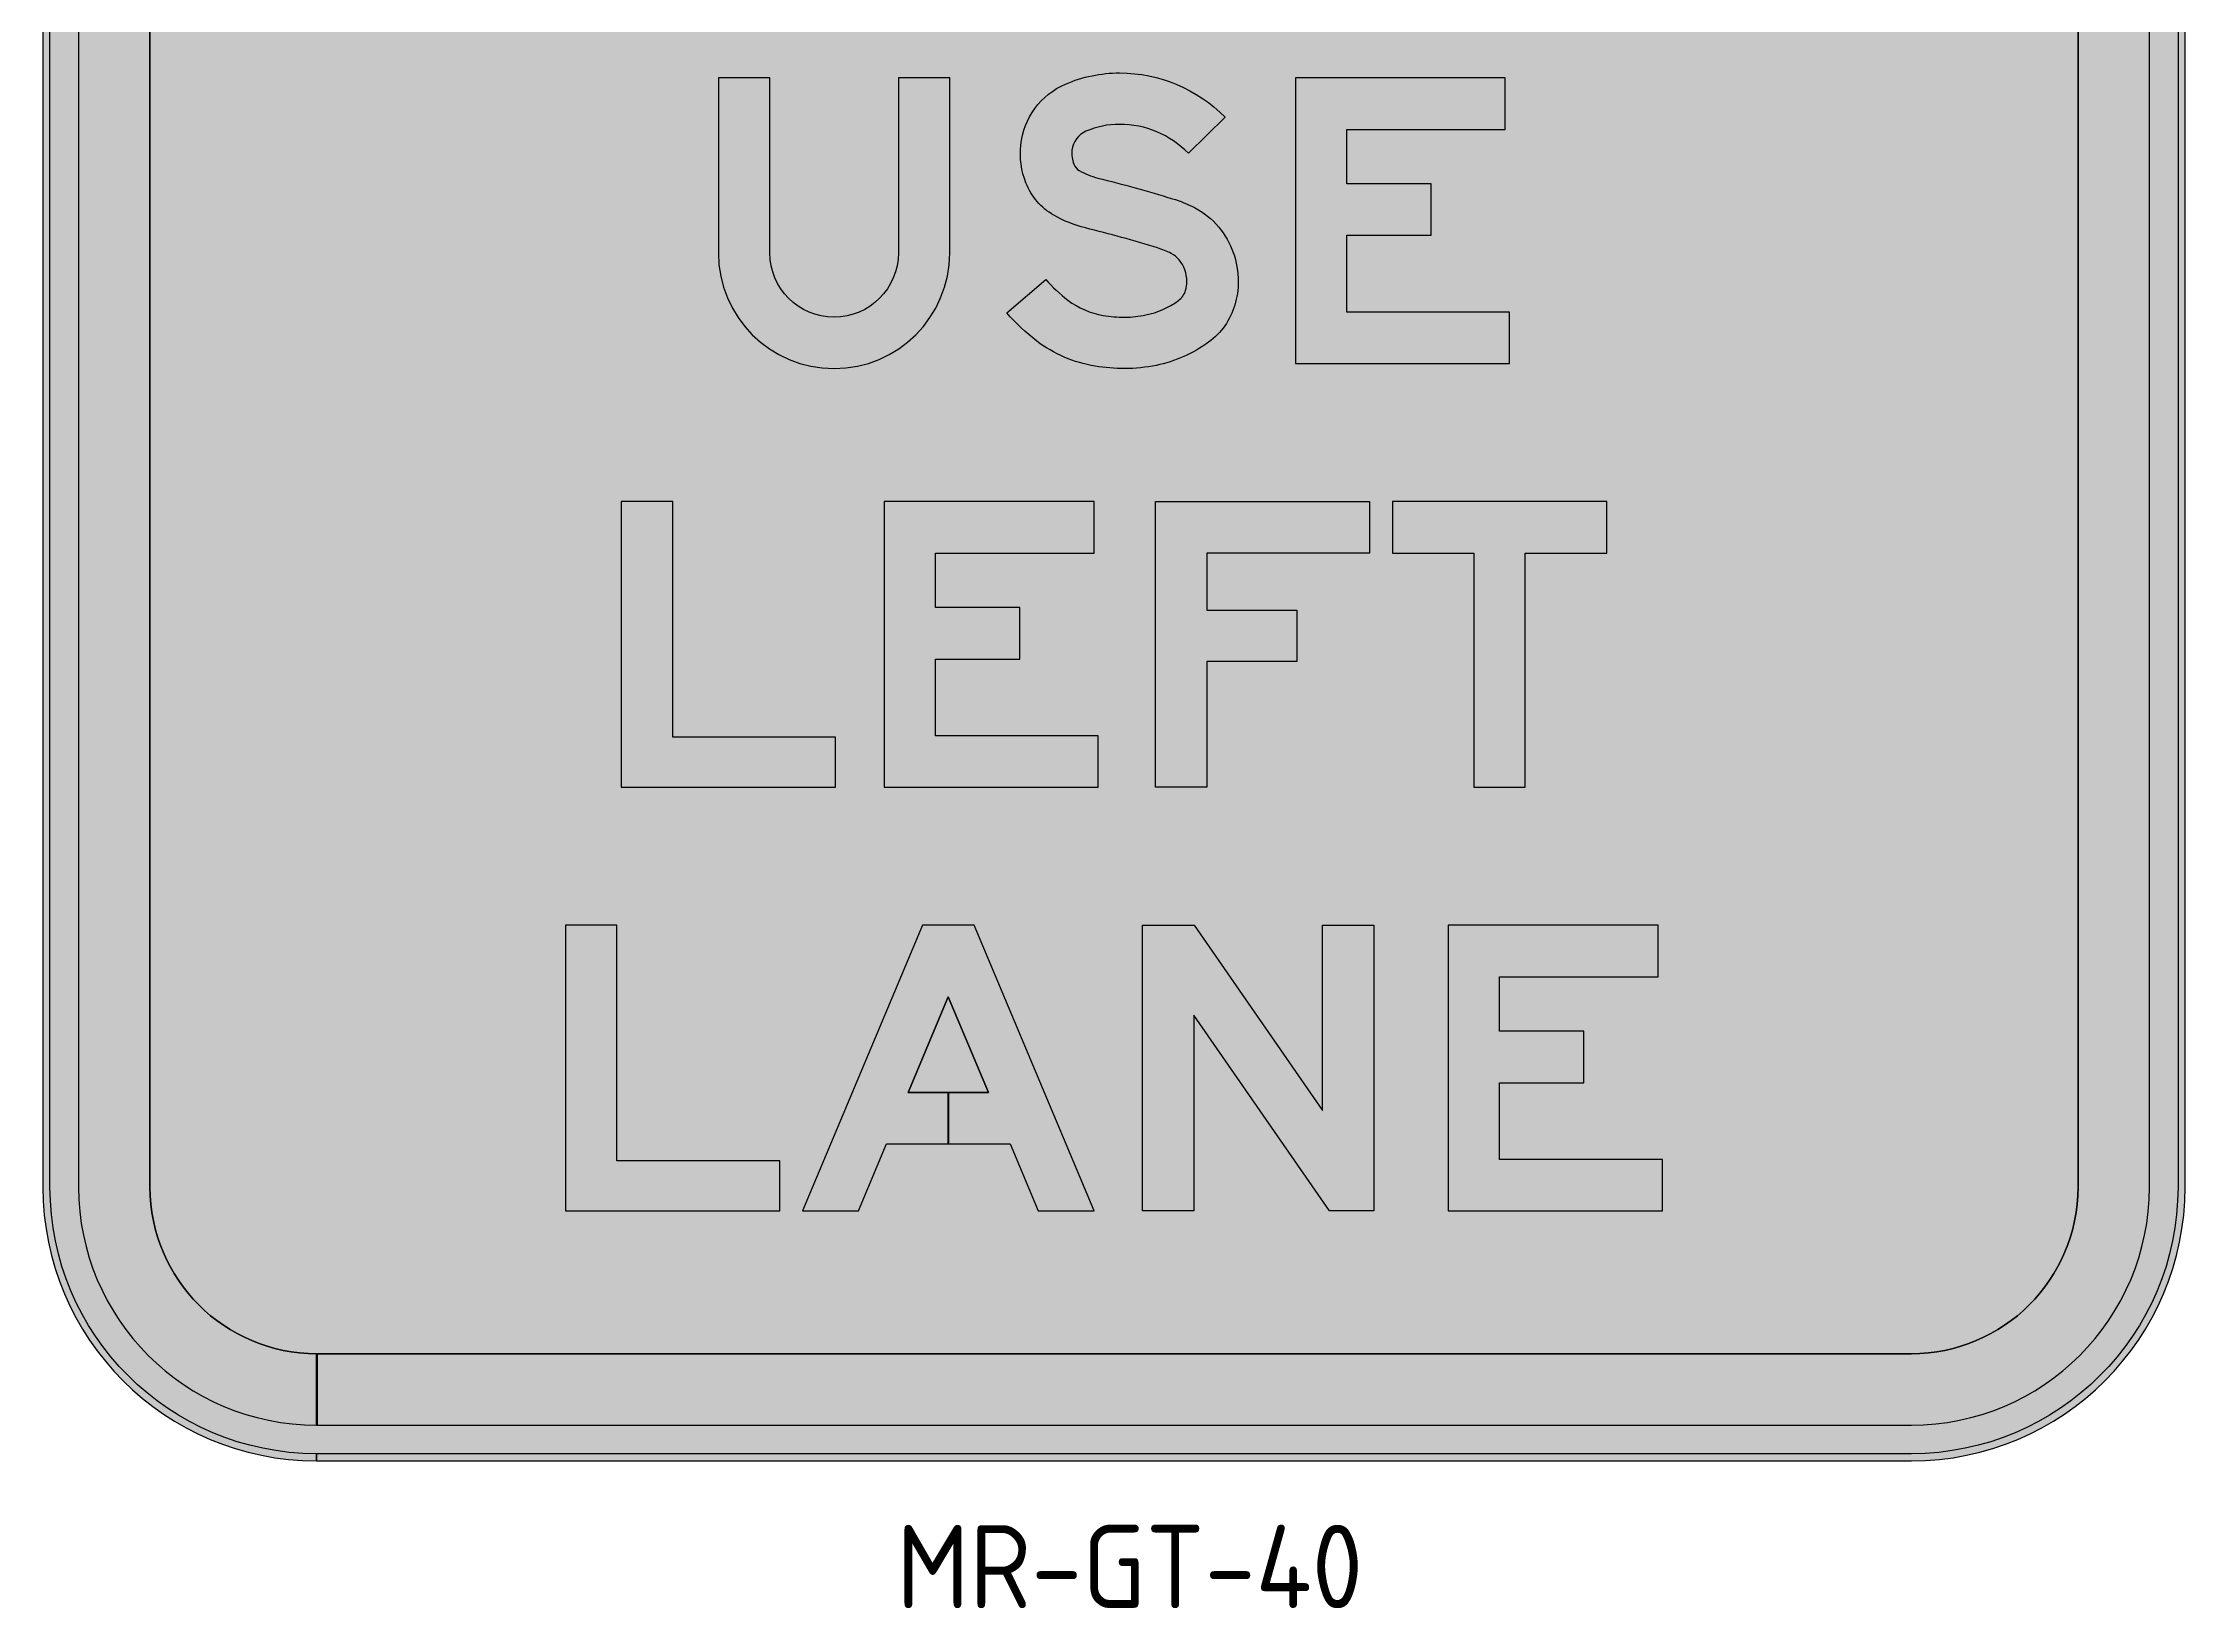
# Model space of a CAD drawing. Header units: millimetres. Extents: x -45 to 45, y -6 to 120.
# Drawn here: x -45 to 45, y -6.2 to 59.6 of the extents above; entities that cross this region are included whole.
import ezdxf
from ezdxf.enums import TextEntityAlignment as Align

# ---------------------------------------------------------------- set-up
doc = ezdxf.new("R2010")
doc.units = ezdxf.units.MM
for name, color, linetype, lineweight in [('GSBWFILL', 7, 'Continuous', 0), ('GSCOLORFILL', 7, 'Continuous', 0), ('GSOUTLINE', 7, 'Continuous', 0)]:
    doc.layers.add(name, color=color, linetype=linetype, lineweight=lineweight)
doc.layers.add('T25', color=1, linetype='Continuous')
doc.styles.add('T25', font='isocp2.shx', dxfattribs={"height": 2.5})
doc.styles.add('TSText', font='Simplex.shx')

# ---------------------------------------------------------------- blocks, each defined once
blk = doc.blocks.new('*U47')
at = {"layer": 'GSBWFILL', "transparency": 33554687}
blk.add_hatch(color=256, dxfattribs=at).paths.add_polyline_path([(-334.7000000000002, -585), (335.0000000000002, -585, 0.414213562373095), (435.0000000000002, -485), (435.0000000000002, 485, 0.414213562373095), (335.0000000000002, 585), (-335.0000000000001, 585, 0.414213562373095), (-435.0000000000001, 485), (-435.0000000000003, -485, 0.414213562373095), (-335.0000000000002, -585), (-335.0000000000001, -555, -0.414213562373095), (-405.0000000000001, -485), (-405, 485, -0.414213562373095), (-335, 555), (335.0000000000002, 555, -0.414213562373095), (405.0000000000002, 485), (405, -485, -0.414213562373095), (335, -555), (-334.7000000000004, -555)])
at = {"layer": 'GSCOLORFILL', "true_color": 0xf5f5f5, "transparency": 33554687}
for points in [[(-335.0000000000001, -600), (335.0000000000002, -600, 0.414213562373095), (450.0000000000002, -485), (450.0000000000002, 485, 0.414213562373095), (335.0000000000002, 600), (-335.0000000000001, 600, 0.414213562373095), (-450.0000000000001, 485), (-450.0000000000003, -485, 0.414213562373095)], [(-334.9700000000001, -600), (335.0000000000002, -600, 0.414213562373095), (450.0000000000002, -485), (450.0000000000002, 485, 0.414213562373095), (335.0000000000002, 600), (-335.0000000000001, 600, 0.414213562373095), (-450.0000000000001, 485), (-450.0000000000003, -485, 0.414213562373095), (-335.0000000000002, -600), (-335.0000000000001, -597, -0.414213562373095), (-447.0000000000001, -485), (-447.0000000000001, 485, -0.414213562373095), (-335, 597), (335.0000000000002, 597, -0.414213562373095), (447.0000000000002, 485), (447, -485, -0.414213562373095), (335, -597), (-334.9700000000004, -597)]]:
    blk.add_hatch(color=7, dxfattribs=at).paths.add_polyline_path(points)
at = {"layer": 'GSCOLORFILL', "true_color": 0x0a0a0a, "transparency": 33554687}
blk.add_hatch(color=28, dxfattribs=at).paths.add_polyline_path([(-334.7000000000002, -585), (335.0000000000002, -585, 0.414213562373095), (435.0000000000002, -485), (435.0000000000002, 485, 0.414213562373095), (335.0000000000002, 585), (-335.0000000000001, 585, 0.414213562373095), (-435.0000000000001, 485), (-435.0000000000003, -485, 0.414213562373095), (-335.0000000000002, -585), (-335.0000000000001, -555, -0.414213562373095), (-405.0000000000001, -485), (-405, 485, -0.414213562373095), (-335, 555), (335.0000000000002, 555, -0.414213562373095), (405.0000000000002, 485), (405, -485, -0.414213562373095), (335, -555), (-334.7000000000004, -555)])
at = {"layer": 'GSBWFILL', "linetype": 'Continuous', "transparency": 33554687}
for points in [[(-335.0000000000001, -600), (335.0000000000002, -600, 0.414213562373095), (450.0000000000002, -485), (450.0000000000002, 485, 0.414213562373095), (335.0000000000002, 600), (-335.0000000000001, 600, 0.414213562373095), (-450.0000000000001, 485), (-450.0000000000003, -485, 0.414213562373095), (-335.0000000000002, -600)], [(-334.7000000000002, -585), (335.0000000000002, -585, 0.414213562373095), (435.0000000000002, -485), (435.0000000000002, 485, 0.414213562373095), (335.0000000000002, 585), (-335.0000000000001, 585, 0.414213562373095), (-435.0000000000001, 485), (-435.0000000000003, -485, 0.414213562373095), (-335.0000000000002, -585), (-335.0000000000001, -555, -0.414213562373095), (-405.0000000000001, -485), (-405, 485, -0.414213562373095), (-335, 555), (335.0000000000002, 555, -0.414213562373095), (405.0000000000002, 485), (405, -485, -0.414213562373095), (335, -555), (-334.7000000000004, -555), (-334.7000000000002, -585)]]:
    blk.add_lwpolyline(points, format="xyb", close=True, dxfattribs=at).dxf.unprotected_set("ltscale", 0)
at = {"layer": 'GSCOLORFILL', "color": 7, "linetype": 'Continuous', "true_color": 0xf5f5f5, "transparency": 33554687}
for points in [[(-335.0000000000001, -600), (335.0000000000002, -600, 0.414213562373095), (450.0000000000002, -485), (450.0000000000002, 485, 0.414213562373095), (335.0000000000002, 600), (-335.0000000000001, 600, 0.414213562373095), (-450.0000000000001, 485), (-450.0000000000003, -485, 0.414213562373095), (-335.0000000000002, -600)], [(-334.9700000000001, -600), (335.0000000000002, -600, 0.414213562373095), (450.0000000000002, -485), (450.0000000000002, 485, 0.414213562373095), (335.0000000000002, 600), (-335.0000000000001, 600, 0.414213562373095), (-450.0000000000001, 485), (-450.0000000000003, -485, 0.414213562373095), (-335.0000000000002, -600), (-335.0000000000001, -597, -0.414213562373095), (-447.0000000000001, -485), (-447.0000000000001, 485, -0.414213562373095), (-335, 597), (335.0000000000002, 597, -0.414213562373095), (447.0000000000002, 485), (447, -485, -0.414213562373095), (335, -597), (-334.9700000000004, -597), (-334.9700000000001, -600)]]:
    blk.add_lwpolyline(points, format="xyb", close=True, dxfattribs=at).dxf.unprotected_set("ltscale", 0)
at = {"layer": 'GSCOLORFILL', "color": 28, "linetype": 'Continuous', "true_color": 0x0a0a0a, "transparency": 33554687}
blk.add_lwpolyline([(-334.7000000000002, -585), (335.0000000000002, -585, 0.414213562373095), (435.0000000000002, -485), (435.0000000000002, 485, 0.414213562373095), (335.0000000000002, 585), (-335.0000000000001, 585, 0.414213562373095), (-435.0000000000001, 485), (-435.0000000000003, -485, 0.414213562373095), (-335.0000000000002, -585), (-335.0000000000001, -555, -0.414213562373095), (-405.0000000000001, -485), (-405, 485, -0.414213562373095), (-335, 555), (335.0000000000002, 555, -0.414213562373095), (405.0000000000002, 485), (405, -485, -0.414213562373095), (335, -555), (-334.7000000000004, -555), (-334.7000000000002, -585)], format="xyb", close=True, dxfattribs=at).dxf.unprotected_set("ltscale", 0)
at = {"layer": 'GSOUTLINE', "linetype": 'Continuous', "transparency": 33554687}
for points in [[(-335.0000000000001, -600), (335.0000000000002, -600, 0.414213562373095), (450.0000000000002, -485), (450.0000000000002, 485, 0.414213562373095), (335.0000000000002, 600), (-335.0000000000001, 600, 0.414213562373095), (-450.0000000000001, 485), (-450.0000000000003, -485, 0.414213562373095), (-335.0000000000002, -600)], [(-335.0000000000001, -585), (335.0000000000002, -585, 0.414213562373095), (435.0000000000002, -485), (435.0000000000002, 485, 0.414213562373095), (335.0000000000002, 585), (-335.0000000000001, 585, 0.414213562373095), (-435.0000000000001, 485), (-435.0000000000003, -485, 0.414213562373095), (-335.0000000000002, -585)], [(-335.0000000000001, -555), (335.0000000000002, -555, 0.414213562373095), (405.0000000000002, -485), (405.0000000000002, 485, 0.414213562373095), (335.0000000000002, 555), (-335.0000000000001, 555, 0.414213562373095), (-405.0000000000001, 485), (-405.0000000000003, -485, 0.414213562373095), (-335.0000000000003, -555)]]:
    blk.add_lwpolyline(points, format="xyb", close=True, dxfattribs=at).dxf.unprotected_set("ltscale", 0)
at = {"layer": 'GSBWFILL', "color": 250, "transparency": 33554687, "style": 'TSText'}
for s in ['levels:GSCOLORFILL|GSBWFILL|GSOUTLINE', 'panelStyle:_LEFT LANE TRUCK.ssm', 'chevronShoulderRadius:300.000', 'constructPanels:900|600|450', 'panelBorderRadius:300.000', 'chevronTipRadius:300.000', 'constructPanelMode:0', 'panelRoundCorners:0', 'panelHeightLock:1', 'panelStation:none', 'heightRounding:0', 'panelName:name', 'panelWidthLock:1', 'widthRounding:0', 'panelStandard:2', 'legendMaterial:0', 'panelMounting:0', 'panelQuantity:1', 'panelMaterial:0', 'marginAlign:9', 'panelShape:0', 'panelSizes:', 'version:2']:
    blk.add_text(s, height=0.001, dxfattribs=at).set_placement((0, 599.998), align=Align.CENTER)
blk = doc.blocks.new('*U43')
at = {"layer": 'GSBWFILL', "linetype": 'Continuous'}
blk.add_hatch(color=256, dxfattribs=at).paths.add_polyline_path([(0, 0), (150, -5.684341886080801e-14), (149.9999999999999, 35), (36, 34.99999999999999), (36, 200.0000000000001), (0, 200)])
at = {"layer": 'GSCOLORFILL', "linetype": 'Continuous'}
blk.add_hatch(color=0, dxfattribs=at).paths.add_polyline_path([(36, 200), (0, 200), (0, 0), (150, -5.684341886080801e-14), (149.9999999999999, 35), (36, 34.99999999999999)])
at = {"layer": 'GSBWFILL'}
blk.add_lwpolyline([(150, -5.684341886080801e-14), (149.9999999999999, 35), (36, 35), (36, 200), (0, 200), (0, 0)], close=True, dxfattribs=at)
at = {"layer": 'GSCOLORFILL', "color": 0}
blk.add_lwpolyline([(150, -5.684341886080801e-14), (149.9999999999999, 35), (36, 35), (36, 200), (0, 200), (0, 0)], close=True, dxfattribs=at)
at = {"layer": 'GSOUTLINE'}
blk.add_lwpolyline([(150, -5.684341886080801e-14), (149.9999999999999, 35), (36, 35), (36, 200), (0, 200), (0, 0)], close=True, dxfattribs=at)
blk = doc.blocks.new('*U44')
at = {"layer": 'GSBWFILL', "linetype": 'Continuous'}
blk.add_hatch(color=256, dxfattribs=at).paths.add_polyline_path([(0, 0), (39.04631096531398, 0), (58.78631096531399, 47), (102, 47), (101.9999999999999, 82.99999999999997), (73.90631096531399, 82.99999999999997), (102, 149.8897357968715), (130.093689034686, 83), (102.01, 83), (102.0099999999999, 46.99999999999999), (145.213689034686, 47), (164.953689034686, 0), (204, 0), (120, 200), (84, 200)])
at = {"layer": 'GSCOLORFILL', "linetype": 'Continuous'}
blk.add_hatch(color=0, dxfattribs=at).paths.add_polyline_path([(130.093689034686, 82.99999999999999), (102.01, 83), (102.0099999999999, 47), (145.213689034686, 47), (164.953689034686, 0), (204, 0), (120, 200), (84, 200), (0, 0), (39.04631096531398, 0), (58.78631096531399, 47), (102, 47), (102, 82.99999999999996), (73.906310965314, 83.00000000000001), (102, 149.8897357968715)])
at = {"layer": 'GSBWFILL'}
blk.add_lwpolyline([(130.093689034686, 82.99999999999999), (102.01, 83), (102.0099999999999, 47), (145.213689034686, 47), (164.953689034686, 0), (204, 0), (120, 200), (84, 200), (0, 0), (39.04631096531398, 0), (58.78631096531399, 47), (102, 47), (101.9999999999999, 82.99999999999997), (73.90631096531399, 83), (102, 149.8897357968715)], close=True, dxfattribs=at)
at = {"layer": 'GSCOLORFILL', "color": 0}
blk.add_lwpolyline([(130.093689034686, 82.99999999999999), (102.01, 83), (102.0099999999999, 47), (145.213689034686, 47), (164.953689034686, 0), (204, 0), (120, 200), (84, 200), (0, 0), (39.04631096531398, 0), (58.78631096531399, 47), (102, 47), (101.9999999999999, 82.99999999999997), (73.90631096531399, 83), (102, 149.8897357968715)], close=True, dxfattribs=at)
at = {"layer": 'GSOUTLINE'}
for points in [[(58.78631096531399, 47), (145.213689034686, 46.99999999999999), (164.953689034686, 0), (204, 0), (120, 200), (84, 200), (0, 0), (39.04631096531399, 0)], [(130.093689034686, 82.99999999999999), (102, 149.8897357968715), (73.90631096531399, 83)]]:
    blk.add_lwpolyline(points, close=True, dxfattribs=at)
blk = doc.blocks.new('*U45')
at = {"layer": 'GSBWFILL', "linetype": 'Continuous'}
blk.add_hatch(color=256, dxfattribs=at).paths.add_polyline_path([(131, 0), (162, 0), (162, 200), (126, 200), (126, 70.38686046613338), (36.12227550571287, 200), (0, 200), (0, 0), (36, 0), (36, 137)])
at = {"layer": 'GSCOLORFILL', "linetype": 'Continuous'}
blk.add_hatch(color=0, dxfattribs=at).paths.add_polyline_path([(162, 200), (126, 200), (126, 70.38686046613338), (36.12227550571287, 200), (0, 200), (0, 0), (36, 0), (36, 137), (131, 0), (162, 0)])
at = {"layer": 'GSBWFILL'}
blk.add_lwpolyline([(162, 200), (162, 0), (131, 0), (36, 137), (36, 0), (0, 0), (0, 200), (36.12227550571288, 200), (126, 70.38686046613333), (126, 200)], close=True, dxfattribs=at)
at = {"layer": 'GSCOLORFILL', "color": 0}
blk.add_lwpolyline([(162, 200), (162, 0), (131, 0), (36, 137), (36, 0), (0, 0), (0, 200), (36.12227550571288, 200), (126, 70.38686046613333), (126, 200)], close=True, dxfattribs=at)
at = {"layer": 'GSOUTLINE'}
blk.add_lwpolyline([(162, 200), (162, 0), (131, 0), (36, 137), (36, 0), (0, 0), (0, 200), (36.12227550571286, 200), (126, 70.38686046613333), (126, 200)], close=True, dxfattribs=at)
blk = doc.blocks.new('*U46')
at = {"layer": 'GSBWFILL', "linetype": 'Continuous'}
blk.add_hatch(color=256, dxfattribs=at).paths.add_polyline_path([(0, 200), (0, 0), (150.0000000000001, 0), (149.9999999999999, 35.99999999999999), (35.99999999999989, 35.99999999999999), (36, 89.79369452008171), (95, 89.79369452008171), (95, 125.7936945200817), (36.00000000000001, 125.7936945200817), (35.99999999999989, 164), (146.9999999999999, 164), (147.0000000000001, 200)])
at = {"layer": 'GSCOLORFILL', "linetype": 'Continuous'}
blk.add_hatch(color=0, dxfattribs=at).paths.add_polyline_path([(146.9999999999999, 164), (147.0000000000001, 200), (0, 200), (0, 0), (150.0000000000001, 0), (149.9999999999999, 35.99999999999999), (35.99999999999989, 35.99999999999999), (36, 89.79369452008171), (95, 89.79369452008171), (95, 125.7936945200817), (36.00000000000001, 125.7936945200817), (35.99999999999989, 164)])
at = {"layer": 'GSBWFILL'}
blk.add_lwpolyline([(149.9999999999999, 35.99999999999999), (35.99999999999989, 35.99999999999999), (36, 89.79369452008171), (95, 89.79369452008171), (95, 125.7936945200817), (36, 125.7936945200817), (35.99999999999989, 164), (146.9999999999999, 164), (147.0000000000001, 200), (0, 200), (0, 0), (150.0000000000001, 0)], close=True, dxfattribs=at)
at = {"layer": 'GSCOLORFILL', "color": 0}
blk.add_lwpolyline([(149.9999999999999, 35.99999999999999), (35.99999999999989, 35.99999999999999), (36, 89.79369452008171), (95, 89.79369452008171), (95, 125.7936945200817), (36, 125.7936945200817), (35.99999999999989, 164), (146.9999999999999, 164), (147.0000000000001, 200), (0, 200), (0, 0), (150.0000000000001, 0)], close=True, dxfattribs=at)
at = {"layer": 'GSOUTLINE'}
blk.add_lwpolyline([(149.9999999999999, 35.99999999999999), (35.99999999999989, 35.99999999999999), (36, 89.79369452008171), (95, 89.79369452008171), (95, 125.7936945200817), (36, 125.7936945200817), (35.99999999999989, 164), (146.9999999999999, 164), (147.0000000000001, 200), (0, 200), (0, 0), (150.0000000000001, 0)], close=True, dxfattribs=at)
blk = doc.blocks.new('*U42')
at = {"color": 28, "true_color": 0x0a0a0a}
for name, p, xscale, yscale, zscale in [('*U43', (0, 0), 0.6, 0.6, 0.6), ('*U44', (99.6, 0), 0.5999999999999999, 0.5999999999999999, 0.5999999999999999), ('*U45', (242.4, 0), 0.6000000000000001, 0.6000000000000001, 0.6000000000000001), ('*U46', (370.8000000000001, 0), 0.5999999999999995, 0.5999999999999995, 0.5999999999999995)]:
    blk.add_blockref(name, p, dxfattribs=dict(at, xscale=xscale, yscale=yscale, zscale=zscale))
blk = doc.blocks.new('*U41')
at = {"color": 1}
blk.add_blockref('*U42', (0, 0), dxfattribs=at)
blk = doc.blocks.new('*U32')
at = {"layer": 'GSBWFILL', "linetype": 'Continuous'}
blk.add_hatch(color=256, dxfattribs=at).paths.add_polyline_path([(0, 77.50000000000001, 1), (162, 77.5), (162, 200), (126, 200), (126, 77.5, -1), (36, 77.5), (36, 200), (0, 200)])
at = {"layer": 'GSCOLORFILL', "linetype": 'Continuous'}
blk.add_hatch(color=0, dxfattribs=at).paths.add_polyline_path([(162, 200), (126, 200), (126, 77.5, -1), (36, 77.5), (36, 200), (0, 200), (0, 77.50000000000001, 1), (162, 77.5)])
at = {"layer": 'GSBWFILL'}
blk.add_lwpolyline([(126, 200), (126, 77.5, -0.9999999999999999), (36, 77.5), (36, 200), (0, 200), (0, 77.5, 0.9999999999999999), (162, 77.5), (162, 200)], format="xyb", close=True, dxfattribs=at)
at = {"layer": 'GSCOLORFILL', "color": 0}
blk.add_lwpolyline([(126, 200), (126, 77.5, -0.9999999999999999), (36, 77.5), (36, 200), (0, 200), (0, 77.5, 0.9999999999999999), (162, 77.5), (162, 200)], format="xyb", close=True, dxfattribs=at)
at = {"layer": 'GSOUTLINE'}
blk.add_lwpolyline([(126, 200), (126, 77.5, -0.9999999999999999), (36, 77.5), (36, 200), (0, 200), (0, 77.5, 0.9999999999999999), (162, 77.5), (162, 200)], format="xyb", close=True, dxfattribs=at)
blk = doc.blocks.new('*U33')
at = {"layer": 'GSBWFILL'}
h = blk.add_hatch(color=256, dxfattribs=at)
edge = h.paths.add_edge_path()
edge.add_arc((102.1677367288178, 57.50820776820213), 23.83226327118223, 6.832938938193173e-14, 39.55608542603352)
edge.add_arc((107.1534970872967, 61.62635490903778), 17.36566120937627, 39.55608542603418, 63.01077826704883)
edge.add_arc((87.8050587171796, 23.63524046432323), 59.99999999999925, 63.01077826704869, 72.8961176715449)
edge.add_arc((-169.4735156778506, -812.46024808554), 934.7845053589897, 72.89611767154476, 76.10673573896845)
edge.add_arc((75.69239005524184, 178.7088812800609), 86.25543721979645, 240.1812424533808, 256.1067357389686, ccw=False)
edge.add_arc((55.0358952433962, 142.6679730541961), 44.71463987962718, 201.2247471099137, 240.1812424533812, ccw=False)
edge.add_arc((66.646312128295, 147.1771271481237), 57.16992995589305, 174.1420972584934, 201.2247471099137, ccw=False)
edge.add_arc((61.79447591919619, 147.6749130327941), 52.29262482017525, 113.3248090472218, 174.1420972584929, ccw=False)
edge.add_arc((78.90863453129744, 107.9835979516592), 95.5164020483408, 90.00000000000011, 113.32480904722209, ccw=False)
edge.add_arc((78.90863453129735, 100.0247905084006), 103.4752094915994, 44.43422151187508, 90, ccw=False)
edge.add_line((152.7955899241834, 172.4667452176714), (127.089622212566, 147.263506854134))
edge.add_arc((78.90863453129734, 100.0247905084006), 67.4752094915994, 44.43422151187518, 89.99999999999997)
edge.add_arc((78.90863453129748, 107.9835979516591), 59.51640204834086, 90.0000000000001, 113.324809047222)
edge.add_arc((61.79447591919633, 147.674913032794), 16.29262482017533, 113.3248090472216, 174.1420972584926)
edge.add_arc((66.64631212829485, 147.1771271481235), 21.16992995589287, 174.1420972584934, 201.2247471099135)
edge.add_arc((55.03589524339601, 142.6679730541961), 8.714639879627033, 201.2247471099151, 240.1812424533825)
edge.add_arc((75.69239005524224, 178.7088812800619), 50.25543721979742, 240.1812424533807, 256.1067357389685)
edge.add_arc((-169.4735156778484, -812.4602480855314), 970.7845053589808, 72.8961176715448, 76.1067357389685, ccw=False)
edge.add_arc((87.80505871717845, 23.63524046432066), 96.00000000000209, 63.010778267048806, 72.89611767154503, ccw=False)
edge.add_arc((107.1534970872962, 61.62635490903731), 53.36566120937694, 39.55608542603369, 63.01077826704852, ccw=False)
edge.add_arc((102.1677367288177, 57.50820776820207), 59.83226327118229, 1.1368683772161603e-13, 39.55608542603352, ccw=False)
edge.add_arc((103.6269646087591, 57.50820776820174), 58.37303539124093, -16.502784206950082, 3.979039320256561e-13, ccw=False)
edge.add_arc((112.1326712234255, 54.9882530896153), 49.50189022294897, 306.067654283575, 343.4972157930495, ccw=False)
edge.add_arc((85.46325567343933, 91.60455398895405), 94.8010206486951, 281.64463353434644, 306.0676542835746, ccw=False)
edge.add_arc((82.48655818798457, 106.0487587405361), 109.5487587405361, 269.9999999999998, 281.6446335343465, ccw=False)
edge.add_arc((82.48655818798396, 125.621958325544), 129.121958325544, 260.73485717810445, 270.0000000000001, ccw=False)
edge.add_arc((76.4331664513607, 88.5145574524285), 91.52404945982235, 232.6491566250259, 260.73485717810445, ccw=False)
edge.add_arc((105.4234516809131, 126.4997735101296), 139.3080768815565, 220.820184332199, 232.6491566250259, ccw=False)
edge.add_line((0, 35.43586122804156), (27.24353350839601, 58.96860186692398))
edge.add_arc((105.4234516809135, 126.4997735101296), 103.3080768815567, 220.8201843321989, 232.6491566250257)
edge.add_arc((76.43316645136075, 88.5145574524285), 55.52404945982237, 232.6491566250259, 260.7348571781044)
edge.add_arc((82.4865581879839, 125.6219583255439), 93.12195832554396, 260.7348571781044, 270.0000000000001)
edge.add_arc((82.48655818798446, 106.0487587405378), 73.54875874053782, 269.9999999999997, 281.6446335343464)
edge.add_arc((85.46325567343933, 91.6045539889536), 58.80102064869467, 281.6446335343466, 306.0676542835747)
edge.add_arc((112.1326712234256, 54.98825308961523), 13.5018902229488, 306.0676542835752, 343.4972157930496)
edge.add_arc((103.626964608759, 57.50820776820193), 22.37303539124099, 343.49721579305, 360.0000000000006)
at = {"layer": 'GSCOLORFILL'}
h = blk.add_hatch(color=0, dxfattribs=at)
edge = h.paths.add_edge_path()
edge.add_arc((102.1677367288178, 57.50820776820218), 23.83226327118223, 6.832938938193173e-14, 39.55608542603352)
edge.add_arc((107.1534970872967, 61.62635490903784), 17.36566120937627, 39.55608542603418, 63.01077826704883)
edge.add_arc((87.8050587171796, 23.63524046432329), 59.99999999999925, 63.01077826704869, 72.8961176715449)
edge.add_arc((-169.4735156778506, -812.46024808554), 934.7845053589897, 72.89611767154476, 76.10673573896845)
edge.add_arc((75.69239005524184, 178.708881280061), 86.25543721979645, 240.1812424533808, 256.1067357389686, ccw=False)
edge.add_arc((55.0358952433962, 142.6679730541962), 44.71463987962718, 201.2247471099137, 240.1812424533812, ccw=False)
edge.add_arc((66.646312128295, 147.1771271481238), 57.16992995589305, 174.1420972584934, 201.2247471099137, ccw=False)
edge.add_arc((61.79447591919619, 147.6749130327941), 52.29262482017525, 113.3248090472218, 174.1420972584929, ccw=False)
edge.add_arc((78.90863453129744, 107.9835979516593), 95.5164020483408, 90.00000000000011, 113.32480904722209, ccw=False)
edge.add_arc((78.90863453129735, 100.0247905084006), 103.4752094915994, 44.43422151187508, 90, ccw=False)
edge.add_line((152.7955899241834, 172.4667452176715), (127.089622212566, 147.2635068541341))
edge.add_arc((78.90863453129734, 100.0247905084007), 67.4752094915994, 44.43422151187518, 89.99999999999997)
edge.add_arc((78.90863453129748, 107.9835979516592), 59.51640204834086, 90.0000000000001, 113.324809047222)
edge.add_arc((61.79447591919633, 147.6749130327941), 16.29262482017533, 113.3248090472216, 174.1420972584926)
edge.add_arc((66.64631212829485, 147.1771271481235), 21.16992995589287, 174.1420972584934, 201.2247471099135)
edge.add_arc((55.03589524339601, 142.6679730541962), 8.714639879627033, 201.2247471099151, 240.1812424533825)
edge.add_arc((75.69239005524224, 178.7088812800619), 50.25543721979742, 240.1812424533807, 256.1067357389685)
edge.add_arc((-169.4735156778484, -812.4602480855314), 970.7845053589808, 72.8961176715448, 76.1067357389685, ccw=False)
edge.add_arc((87.80505871717845, 23.63524046432072), 96.00000000000209, 63.010778267048806, 72.89611767154503, ccw=False)
edge.add_arc((107.1534970872962, 61.62635490903737), 53.36566120937694, 39.55608542603369, 63.01077826704852, ccw=False)
edge.add_arc((102.1677367288177, 57.50820776820213), 59.83226327118229, 1.1368683772161603e-13, 39.55608542603352, ccw=False)
edge.add_arc((103.6269646087591, 57.50820776820179), 58.37303539124093, -16.502784206950082, 3.979039320256561e-13, ccw=False)
edge.add_arc((112.1326712234255, 54.98825308961536), 49.50189022294897, 306.067654283575, 343.4972157930495, ccw=False)
edge.add_arc((85.46325567343929, 91.60455398895411), 94.80102064869513, 281.6446335343465, 306.0676542835746, ccw=False)
edge.add_arc((82.48655818798457, 106.0487587405362), 109.5487587405361, 269.9999999999998, 281.6446335343465, ccw=False)
edge.add_arc((82.48655818798396, 125.621958325544), 129.121958325544, 260.73485717810445, 270.0000000000001, ccw=False)
edge.add_arc((76.43316645136073, 88.51455745242856), 91.52404945982238, 232.6491566250259, 260.73485717810445, ccw=False)
edge.add_arc((105.4234516809131, 126.4997735101297), 139.3080768815565, 220.820184332199, 232.6491566250259, ccw=False)
edge.add_line((0, 35.43586122804162), (27.24353350839601, 58.968601866924))
edge.add_arc((105.4234516809135, 126.4997735101296), 103.3080768815567, 220.8201843321989, 232.6491566250257)
edge.add_arc((76.43316645136075, 88.51455745242853), 55.52404945982237, 232.6491566250259, 260.7348571781044)
edge.add_arc((82.48655818798373, 125.621958325544), 93.12195832554394, 260.7348571781046, 270.0000000000002)
edge.add_arc((82.48655818798446, 106.0487587405379), 73.54875874053782, 269.9999999999997, 281.6446335343464)
edge.add_arc((85.4632556734394, 91.60455398895364), 58.80102064869465, 281.6446335343465, 306.0676542835746)
edge.add_arc((112.1326712234255, 54.98825308961528), 13.50189022294884, 306.0676542835753, 343.4972157930497)
edge.add_arc((103.626964608759, 57.50820776820199), 22.37303539124099, 343.49721579305, 360.0000000000006)
at = {"layer": 'GSBWFILL'}
blk.add_lwpolyline([(126, 57.50820776820215, 0.1743304954717333), (120.5424491874822, 72.68538519644424, 0.1026991963822993), (115.0344314514025, 77.10075514903069, 0.04315969887402462), (105.4513640290994, 80.98162578056109, 0.01400988057183624), (54.98125867972931, 94.9768713488255, -0.06960013284270304), (32.801181761046, 103.8734304493072, -0.1716360035512778), (13.35436019429551, 126.4800560938415, -0.1187234951562883), (9.774919317474087, 153.0119854085295, -0.2717749908022042), (41.08956920335277, 195.6939243561421, -0.1021265273709435), (78.90863453129737, 203.5, -0.2014799836775048), (152.7955899241834, 172.4667452176714), (127.089622212566, 147.263506854134, 0.2014799836775047), (78.90863453129737, 167.5, 0.1021265273709431), (55.34352268787541, 162.6360234841711, 0.2717749908022039), (45.58692998058166, 149.3377654551959, 0.1187234951562877), (46.91239098258097, 139.5130361679643, 0.1716360035512769), (50.70247063465513, 135.1071279035569, 0.06960013284270296), (63.62535989294918, 129.923681134779, -0.01400988057183625), (116.039147216251, 115.3894569703044, -0.04315969887402459), (131.3720550919364, 109.1800639598556, -0.1026991963822996), (148.2985057980094, 95.61138182545061, -0.1743304954717333), (162, 57.50820776820215, -0.0721316908843222), (159.5953772349078, 40.92665027512463, -0.164784960601969), (141.2764200869867, 14.97476739013437, -0.1069707658156256), (104.597983862003, -1.245301655436165, -0.05085306687622443), (82.4865581879842, -3.500000000000014, -0.04044884992955392), (61.69748190355608, -1.815455447114473, -0.1231641550803296), (20.90607000580076, 15.7588484678444, -0.05165950962832984), (0, 35.43586122804156), (27.24353350839601, 58.96860186692398, 0.05165950962832951), (42.74705588697816, 44.37652370078759, 0.1231641550803296), (67.49360485541308, 33.71488312046684, 0.04044884992955369), (82.48655818798409, 32.49999999999999, 0.05085306687622443), (97.33170961648659, 34.01375758596934, 0.1069707658156254), (120.0817757135521, 44.07437305556637, 0.1647849606019683), (125.0783636679948, 51.15288000174188, 0.07213169088432243)], format="xyb", close=True, dxfattribs=at)
at = {"layer": 'GSCOLORFILL', "color": 0}
blk.add_lwpolyline([(126, 57.50820776820221, 0.1743304954717333), (120.5424491874822, 72.6853851964443, 0.1026991963822993), (115.0344314514025, 77.10075514903075, 0.04315969887402462), (105.4513640290994, 80.98162578056115, 0.01400988057183624), (54.98125867972931, 94.97687134882555, -0.06960013284270304), (32.801181761046, 103.8734304493073, -0.1716360035512778), (13.35436019429551, 126.4800560938416, -0.1187234951562883), (9.774919317474087, 153.0119854085295, -0.2717749908022042), (41.08956920335277, 195.6939243561422, -0.1021265273709435), (78.90863453129737, 203.5000000000001, -0.2014799836775048), (152.7955899241834, 172.4667452176715), (127.089622212566, 147.2635068541341, 0.2014799836775047), (78.90863453129737, 167.5000000000001, 0.1021265273709431), (55.34352268787541, 162.6360234841711, 0.2717749908022039), (45.58692998058166, 149.337765455196, 0.1187234951562877), (46.91239098258097, 139.5130361679644, 0.1716360035512769), (50.70247063465513, 135.1071279035569, 0.06960013284270296), (63.62535989294918, 129.923681134779, -0.01400988057183625), (116.039147216251, 115.3894569703045, -0.04315969887402459), (131.3720550919364, 109.1800639598556, -0.1026991963822996), (148.2985057980094, 95.61138182545066, -0.1743304954717333), (162, 57.50820776820221, -0.0721316908843222), (159.5953772349078, 40.92665027512469, -0.164784960601969), (141.2764200869867, 14.97476739013443, -0.1069707658156256), (104.597983862003, -1.245301655436123, -0.05085306687622443), (82.4865581879842, -3.499999999999972, -0.04044884992955392), (61.69748190355608, -1.815455447114431, -0.1231641550803296), (20.90607000580076, 15.75884846784446, -0.05165950962832984), (0, 35.43586122804162), (27.24353350839601, 58.968601866924, 0.05165950962832951), (42.74705588697816, 44.37652370078762, 0.1231641550803296), (67.49360485541308, 33.71488312046687, 0.04044884992955369), (82.48655818798409, 32.50000000000004, 0.05085306687622443), (97.33170961648659, 34.0137575859694, 0.1069707658156254), (120.0817757135521, 44.0743730555664, 0.1647849606019683), (125.0783636679948, 51.15288000174193, 0.07213169088432243)], format="xyb", close=True, dxfattribs=at)
at = {"layer": 'GSOUTLINE'}
blk.add_lwpolyline([(126, 57.50820776820215, 0.1743304954717333), (120.5424491874822, 72.68538519644424, 0.1026991963822993), (115.0344314514025, 77.10075514903069, 0.04315969887402462), (105.4513640290994, 80.98162578056109, 0.01400988057183624), (54.98125867972931, 94.9768713488255, -0.06960013284270304), (32.801181761046, 103.8734304493072, -0.1716360035512778), (13.35436019429551, 126.4800560938415, -0.1187234951562883), (9.774919317474087, 153.0119854085295, -0.2717749908022042), (41.08956920335277, 195.6939243561421, -0.1021265273709435), (78.90863453129737, 203.5, -0.2014799836775048), (152.7955899241834, 172.4667452176714), (127.089622212566, 147.263506854134, 0.2014799836775047), (78.90863453129737, 167.5, 0.1021265273709431), (55.34352268787541, 162.6360234841711, 0.2717749908022039), (45.58692998058166, 149.3377654551959, 0.1187234951562877), (46.91239098258097, 139.5130361679643, 0.1716360035512769), (50.70247063465513, 135.1071279035569, 0.06960013284270296), (63.62535989294918, 129.923681134779, -0.01400988057183625), (116.039147216251, 115.3894569703044, -0.04315969887402459), (131.3720550919364, 109.1800639598556, -0.1026991963822996), (148.2985057980094, 95.61138182545061, -0.1743304954717333), (162, 57.50820776820215, -0.0721316908843222), (159.5953772349078, 40.92665027512463, -0.164784960601969), (141.2764200869867, 14.97476739013437, -0.1069707658156256), (104.597983862003, -1.245301655436165, -0.05085306687622443), (82.4865581879842, -3.500000000000014, -0.04044884992955392), (61.69748190355608, -1.815455447114473, -0.1231641550803296), (20.90607000580076, 15.7588484678444, -0.05165950962832984), (0, 35.43586122804156), (27.24353350839601, 58.96860186692398, 0.05165950962832951), (42.74705588697816, 44.37652370078759, 0.1231641550803296), (67.49360485541308, 33.71488312046684, 0.04044884992955369), (82.48655818798409, 32.49999999999999, 0.05085306687622443), (97.33170961648659, 34.01375758596934, 0.1069707658156254), (120.0817757135521, 44.07437305556637, 0.1647849606019683), (125.0783636679948, 51.15288000174188, 0.07213169088432243)], format="xyb", close=True, dxfattribs=at)
blk = doc.blocks.new('*U34')
at = {"layer": 'GSBWFILL', "linetype": 'Continuous'}
blk.add_hatch(color=256, dxfattribs=at).paths.add_polyline_path([(0, 200), (0, 0), (150.0000000000001, 0), (149.9999999999999, 35.99999999999999), (35.99999999999989, 35.99999999999999), (36, 89.79369452008171), (95, 89.79369452008171), (95, 125.7936945200817), (36.00000000000001, 125.7936945200817), (35.99999999999989, 164), (146.9999999999999, 164), (147.0000000000001, 200)])
at = {"layer": 'GSCOLORFILL', "linetype": 'Continuous'}
blk.add_hatch(color=0, dxfattribs=at).paths.add_polyline_path([(146.9999999999999, 164), (147.0000000000001, 200), (0, 200), (0, 0), (150.0000000000001, 0), (149.9999999999999, 35.99999999999999), (35.99999999999989, 35.99999999999999), (36, 89.79369452008171), (95, 89.79369452008171), (95, 125.7936945200817), (36.00000000000001, 125.7936945200817), (35.99999999999989, 164)])
at = {"layer": 'GSBWFILL'}
blk.add_lwpolyline([(149.9999999999999, 35.99999999999999), (35.99999999999989, 35.99999999999999), (36, 89.79369452008171), (95, 89.79369452008171), (95, 125.7936945200817), (36, 125.7936945200817), (35.99999999999989, 164), (146.9999999999999, 164), (147.0000000000001, 200), (0, 200), (0, 0), (150.0000000000001, 0)], close=True, dxfattribs=at)
at = {"layer": 'GSCOLORFILL', "color": 0}
blk.add_lwpolyline([(149.9999999999999, 35.99999999999999), (35.99999999999989, 35.99999999999999), (36, 89.79369452008171), (95, 89.79369452008171), (95, 125.7936945200817), (36, 125.7936945200817), (35.99999999999989, 164), (146.9999999999999, 164), (147.0000000000001, 200), (0, 200), (0, 0), (150.0000000000001, 0)], close=True, dxfattribs=at)
at = {"layer": 'GSOUTLINE'}
blk.add_lwpolyline([(149.9999999999999, 35.99999999999999), (35.99999999999989, 35.99999999999999), (36, 89.79369452008171), (95, 89.79369452008171), (95, 125.7936945200817), (36, 125.7936945200817), (35.99999999999989, 164), (146.9999999999999, 164), (147.0000000000001, 200), (0, 200), (0, 0), (150.0000000000001, 0)], close=True, dxfattribs=at)
blk = doc.blocks.new('*U31')
at = {"color": 28, "true_color": 0x0a0a0a}
for name, p, xscale, yscale, zscale in [('*U32', (0, 0), 0.5999999999999999, 0.5999999999999999, 0.5999999999999999), ('*U33', (121.2, 0), 0.6, 0.6, 0.6), ('*U34', (242.4, 0), 0.5999999999999998, 0.5999999999999998, 0.5999999999999998)]:
    blk.add_blockref(name, p, dxfattribs=dict(at, xscale=xscale, yscale=yscale, zscale=zscale))
blk = doc.blocks.new('*U30')
at = {"color": 1}
blk.add_blockref('*U31', (0, 0), dxfattribs=at)
blk = doc.blocks.new('*U37')
at = {"layer": 'GSBWFILL', "linetype": 'Continuous'}
blk.add_hatch(color=256, dxfattribs=at).paths.add_polyline_path([(0, 0), (150, -5.684341886080801e-14), (149.9999999999999, 35), (36, 34.99999999999999), (36, 200.0000000000001), (0, 200)])
at = {"layer": 'GSCOLORFILL', "linetype": 'Continuous'}
blk.add_hatch(color=0, dxfattribs=at).paths.add_polyline_path([(36, 200), (0, 200), (0, 0), (150, -5.684341886080801e-14), (149.9999999999999, 35), (36, 34.99999999999999)])
at = {"layer": 'GSBWFILL'}
blk.add_lwpolyline([(150, -5.684341886080801e-14), (149.9999999999999, 35), (36, 35), (36, 200), (0, 200), (0, 0)], close=True, dxfattribs=at)
at = {"layer": 'GSCOLORFILL', "color": 0}
blk.add_lwpolyline([(150, -5.684341886080801e-14), (149.9999999999999, 35), (36, 35), (36, 200), (0, 200), (0, 0)], close=True, dxfattribs=at)
at = {"layer": 'GSOUTLINE'}
blk.add_lwpolyline([(150, -5.684341886080801e-14), (149.9999999999999, 35), (36, 35), (36, 200), (0, 200), (0, 0)], close=True, dxfattribs=at)
blk = doc.blocks.new('*U38')
at = {"layer": 'GSBWFILL', "linetype": 'Continuous'}
blk.add_hatch(color=256, dxfattribs=at).paths.add_polyline_path([(0, 200), (0, 0), (150.0000000000001, 0), (149.9999999999999, 35.99999999999999), (35.99999999999989, 35.99999999999999), (36, 89.79369452008171), (95, 89.79369452008171), (95, 125.7936945200817), (36.00000000000001, 125.7936945200817), (35.99999999999989, 164), (146.9999999999999, 164), (147.0000000000001, 200)])
at = {"layer": 'GSCOLORFILL', "linetype": 'Continuous'}
blk.add_hatch(color=0, dxfattribs=at).paths.add_polyline_path([(146.9999999999999, 164), (147.0000000000001, 200), (0, 200), (0, 0), (150.0000000000001, 0), (149.9999999999999, 35.99999999999999), (35.99999999999989, 35.99999999999999), (36, 89.79369452008171), (95, 89.79369452008171), (95, 125.7936945200817), (36.00000000000001, 125.7936945200817), (35.99999999999989, 164)])
at = {"layer": 'GSBWFILL'}
blk.add_lwpolyline([(149.9999999999999, 35.99999999999999), (35.99999999999989, 35.99999999999999), (36, 89.79369452008171), (95, 89.79369452008171), (95, 125.7936945200817), (36, 125.7936945200817), (35.99999999999989, 164), (146.9999999999999, 164), (147.0000000000001, 200), (0, 200), (0, 0), (150.0000000000001, 0)], close=True, dxfattribs=at)
at = {"layer": 'GSCOLORFILL', "color": 0}
blk.add_lwpolyline([(149.9999999999999, 35.99999999999999), (35.99999999999989, 35.99999999999999), (36, 89.79369452008171), (95, 89.79369452008171), (95, 125.7936945200817), (36, 125.7936945200817), (35.99999999999989, 164), (146.9999999999999, 164), (147.0000000000001, 200), (0, 200), (0, 0), (150.0000000000001, 0)], close=True, dxfattribs=at)
at = {"layer": 'GSOUTLINE'}
blk.add_lwpolyline([(149.9999999999999, 35.99999999999999), (35.99999999999989, 35.99999999999999), (36, 89.79369452008171), (95, 89.79369452008171), (95, 125.7936945200817), (36, 125.7936945200817), (35.99999999999989, 164), (146.9999999999999, 164), (147.0000000000001, 200), (0, 200), (0, 0), (150.0000000000001, 0)], close=True, dxfattribs=at)
blk = doc.blocks.new('*U39')
at = {"layer": 'GSBWFILL', "linetype": 'Continuous'}
blk.add_hatch(color=256, dxfattribs=at).paths.add_polyline_path([(0, 200), (0, 0), (36, 0), (36, 88), (99.00000000000021, 88), (99.00000000000023, 124), (36.00000000000022, 124), (36.00000000000023, 164), (150, 164), (150, 200)])
at = {"layer": 'GSCOLORFILL', "linetype": 'Continuous'}
blk.add_hatch(color=0, dxfattribs=at).paths.add_polyline_path([(0, 200), (0, 0), (36, 0), (36, 88), (99.00000000000021, 88), (99.00000000000023, 124), (36.00000000000022, 124), (36.00000000000023, 164), (150, 164), (150, 200)])
at = {"layer": 'GSBWFILL'}
blk.add_lwpolyline([(36, 88), (36, 0), (0, 0), (0, 200), (150, 200), (150, 164), (36.00000000000023, 164), (36.00000000000023, 124), (99.00000000000023, 124), (99.00000000000023, 88)], close=True, dxfattribs=at)
at = {"layer": 'GSCOLORFILL', "color": 0}
blk.add_lwpolyline([(36, 88), (36, 0), (0, 0), (0, 200), (150, 200), (150, 164), (36.00000000000023, 164), (36.00000000000023, 124), (99.00000000000023, 124), (99.00000000000023, 88)], close=True, dxfattribs=at)
at = {"layer": 'GSOUTLINE'}
blk.add_lwpolyline([(36, 88), (36, 0), (0, 0), (0, 200), (150, 200), (150, 164), (36.00000000000023, 164), (36.00000000000023, 124), (99.00000000000023, 124), (99.00000000000023, 88)], close=True, dxfattribs=at)
blk = doc.blocks.new('*U40')
at = {"layer": 'GSBWFILL', "linetype": 'Continuous'}
blk.add_hatch(color=256, dxfattribs=at).paths.add_polyline_path([(57.00000000000007, 163.9999999999999), (57.00000000000001, 0), (93, 0), (93.00000000000006, 163.9999999999999), (150, 163.9999999999999), (150, 200), (0, 200), (0, 164)])
at = {"layer": 'GSCOLORFILL', "linetype": 'Continuous'}
blk.add_hatch(color=0, dxfattribs=at).paths.add_polyline_path([(150, 163.9999999999999), (150, 200), (0, 200), (0, 164), (57.00000000000006, 163.9999999999999), (56.99999999999999, 0), (93, 0), (93.00000000000006, 163.9999999999999)])
at = {"layer": 'GSBWFILL'}
blk.add_lwpolyline([(0, 164), (57.00000000000006, 163.9999999999999), (57, 0), (93, 0), (93.00000000000006, 163.9999999999999), (150, 163.9999999999999), (150, 200), (0, 200)], close=True, dxfattribs=at)
at = {"layer": 'GSCOLORFILL', "color": 0}
blk.add_lwpolyline([(0, 164), (57.00000000000006, 163.9999999999999), (57, 0), (93, 0), (93.00000000000006, 163.9999999999999), (150, 163.9999999999999), (150, 200), (0, 200)], close=True, dxfattribs=at)
at = {"layer": 'GSOUTLINE'}
blk.add_lwpolyline([(0, 164), (57.00000000000006, 163.9999999999999), (57, 0), (93, 0), (93.00000000000006, 163.9999999999999), (150, 163.9999999999999), (150, 200), (0, 200)], close=True, dxfattribs=at)
blk = doc.blocks.new('*U36')
at = {"color": 28, "true_color": 0x0a0a0a}
for name, p, xscale, yscale, zscale in [('*U37', (0, 0), 0.6, 0.6, 0.6), ('*U38', (110.4, 0), 0.5999999999999995, 0.5999999999999995, 0.5999999999999995), ('*U39', (224.4, 0), 0.6, 0.6, 0.6), ('*U40', (324, 0), 0.6, 0.6, 0.6)]:
    blk.add_blockref(name, p, dxfattribs=dict(at, xscale=xscale, yscale=yscale, zscale=zscale))
blk = doc.blocks.new('*U35')
at = {"color": 1}
blk.add_blockref('*U36', (0, 0), dxfattribs=at)
blk = doc.blocks.new('MR-GT-40')
at = {"color": 1, "xscale": 0.1, "yscale": 0.1, "zscale": 0.1}
for name, p in [('*U47', (-0.00149999999996453, 60)), ('*U30', (-16.62149999999986, 46.10000000000008)), ('*U35', (-20.7014999999999, 28.30000000000007)), ('*U41', (-23.04149999999993, 10.50000000000011))]:
    blk.add_blockref(name, p, dxfattribs=at)
at = {"layer": 'T25', "insert": (-9.141628461510095, -4.438198759899478), "char_height": 3.5, "attachment_point": 4, "style": 'T25'}
blk.add_mtext_dynamic_manual_height_columns('MR-GT-40', width=20.16235665607383, gutter_width=125, heights=[0], dxfattribs=at)

msp = doc.modelspace()

# ---------------------------------------------------------------- block references
at = {"layer": 'T25', "color": 1}
msp.add_blockref('MR-GT-40', (0, 0), dxfattribs=at)

doc.saveas('drawing.dxf')
